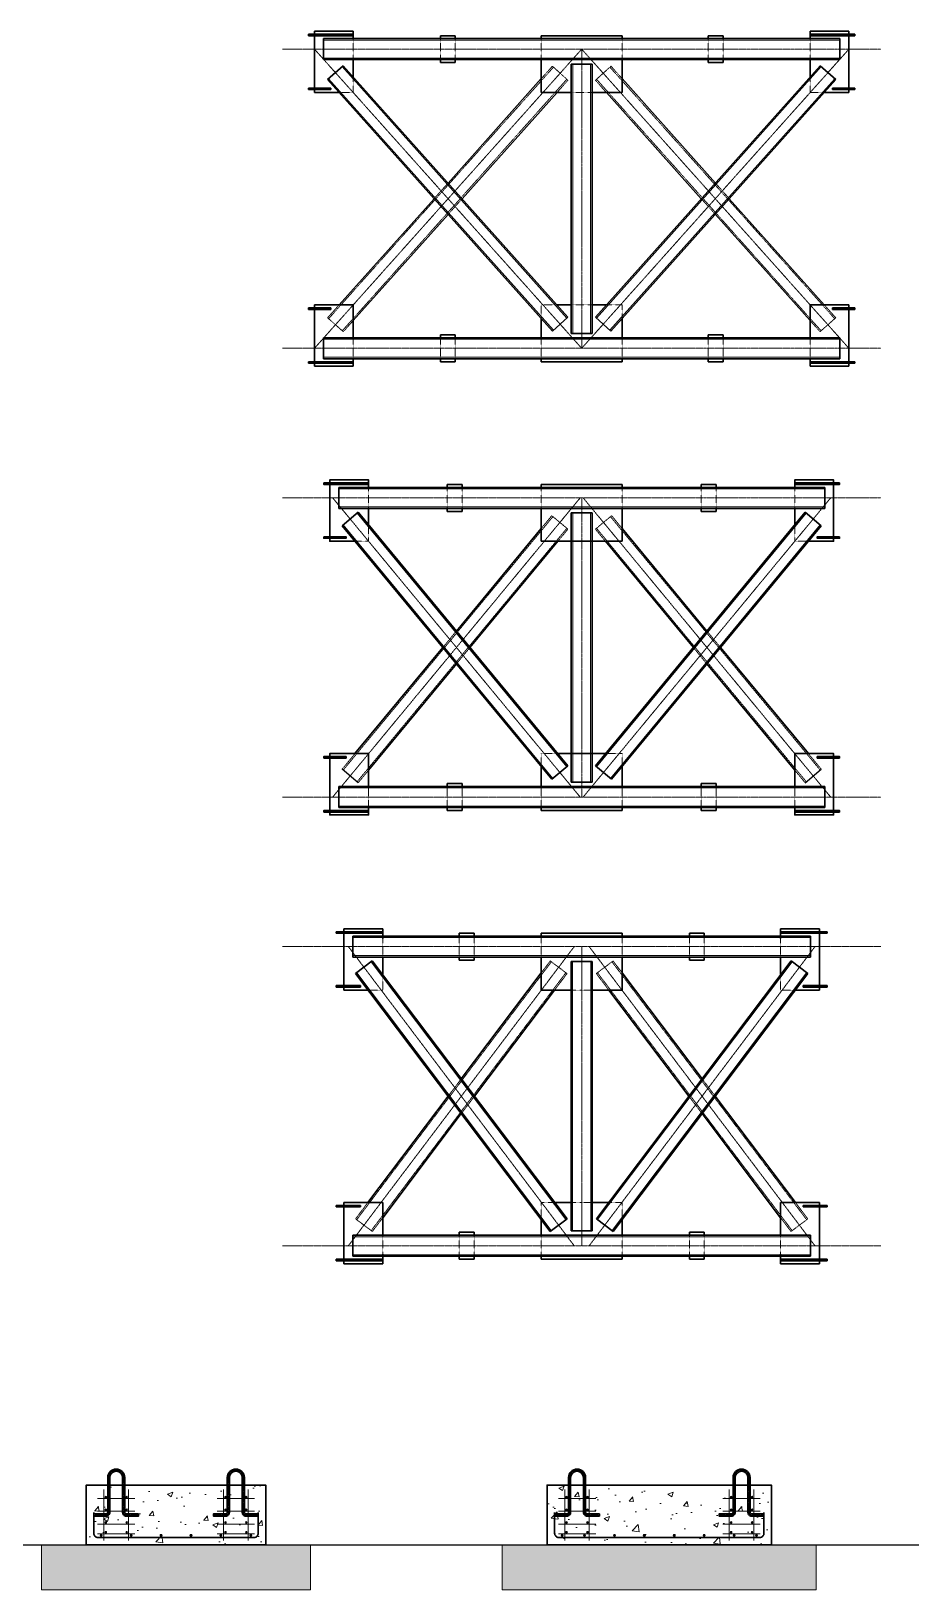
# Model space of a CAD drawing. Header units: millimetres. Extents: x 0 to 76984, y 0 to 13707.
# Drawn here: x 45173 to 51056, y 3099 to 13519 of the extents above; entities that cross this region are included whole.
import ezdxf

# ---------------------------------------------------------------- set-up
doc = ezdxf.new("R2010")
doc.units = ezdxf.units.MM
for name, pattern in [('CENTER', [2, 1.25, -0.25, 0.25, -0.25]), ('DASHED', [0.75, 0.5, -0.25]), ('DIVIDE', [1.25, 0.5, -0.25, 0, -0.25, 0, -0.25])]:
    doc.linetypes.add(name, pattern=pattern)
doc.layers.get('Defpoints').update_dxf_attribs({"color": 8})
for name, color, linetype, lineweight in [('1粗实线', 1, 'Continuous', 30), ('2细实线', 5, 'Continuous', 18), ('3中心线', 6, 'CENTER', 18), ('4虚线', 2, 'DASHED', 18), ('6标注线', 3, 'Continuous', 13), ('7边界线', 75, 'DIVIDE', 13)]:
    doc.layers.add(name, color=color, linetype=linetype, lineweight=lineweight)
doc.layers.add('M_Prof', color=2, linetype='Continuous')

# ---------------------------------------------------------------- blocks, each defined once
blk = doc.blocks.new('φ426型钢4m联结系block')
at = {"layer": '1粗实线'}
for p, q in [((-1827, 1100), (-1527, 1100)), ((-1827, 1090), (-1827, 1100)), ((-1527, 1090), (-1827, 1090)), ((-1787, 710), (-1787, 1120)), ((-1787, 1120), (-1527, 1120)), ((-1727, 930), (-1727, 1070)), ((-1727, 1070), (1727, 1070)), ((-1527, 1120), (-1527, 1070)), ((-1527, 1100), (-1527, 1090)), ((-945, 1070), (-945, 1090)), ((-945, 1090), (-845, 1090)), ((-845, 1070), (-845, 1090)), ((-270, 1070), (-270, 1090)), ((-270, 1090), (270, 1090)), ((270, 1090), (270, 1070)), ((945, 1090), (845, 1090)), ((845, 1070), (845, 1090)), ((945, 1070), (945, 1090)), ((1787, 1120), (1527, 1120)), ((1527, 1120), (1527, 1070)), ((1827, 1100), (1527, 1100)), ((1527, 1100), (1527, 1090)), ((1527, 1090), (1827, 1090)), ((1727, 930), (1727, 1070)), ((1787, 710), (1787, 1120)), ((1827, 1090), (1827, 1100)), ((-1727, 930), (1727, 930)), ((-1699, 796), (-1594, 889)), ((-1594, 889), (-92, -792)), ((-1527, 930), (-1527, 814)), ((-945, 910), (-945, 930)), ((-845, 910), (-945, 910)), ((-845, 910), (-845, 930)), ((-270, 930), (-270, 710)), ((-70, 900), (-70, -900)), ((-70, 900), (70, 900)), ((70, 900), (70, -900)), ((1594, 889), (92, -792)), ((270, 710), (270, 930)), ((845, 910), (845, 930)), ((845, 910), (945, 910)), ((945, 910), (945, 930)), ((1527, 930), (1527, 814)), ((1699, 796), (1594, 889)), ((-1827, 740), (-1677, 740)), ((-1827, 730), (-1827, 740)), ((-1677, 730), (-1827, 730)), ((-1699, 796), (-196, -886)), ((-1677, 740), (-1677, 730)), ((-270, 803), (-893, 105)), ((1699, 796), (196, -886)), ((270, 803), (894, 105)), ((1827, 740), (1677, 740)), ((1677, 740), (1677, 730)), ((1677, 730), (1827, 730)), ((1827, 730), (1827, 740)), ((-1622, 710), (-1787, 710)), ((-165, 710), (-800, 0)), ((-270, 710), (-70, 710)), ((70, 710), (270, 710)), ((165, 710), (800, 0)), ((1622, 710), (1787, 710)), ((-1622, -710), (-987, 0)), ((1622, -710), (987, 0)), ((-1527, -814), (-893, -105)), ((1527, -814), (894, -105)), ((-1527, -710), (-1787, -710)), ((-1787, -710), (-1787, -1120)), ((-1527, -930), (-1527, -710)), ((-70, -710), (-165, -710)), ((165, -710), (70, -710)), ((70, -710), (70, -710)), ((1527, -930), (1527, -710)), ((1527, -710), (1787, -710)), ((1787, -710), (1787, -1120)), ((-1677, -730), (-1827, -730)), ((-1827, -730), (-1827, -740)), ((-1827, -740), (-1677, -740)), ((-1677, -740), (-1677, -730)), ((-270, -803), (-270, -930)), ((-196, -886), (-92, -792)), ((196, -886), (92, -792)), ((270, -930), (270, -803)), ((1677, -740), (1677, -730)), ((1677, -730), (1827, -730)), ((1827, -740), (1677, -740)), ((1827, -730), (1827, -740)), ((-1727, -1070), (-1727, -930)), ((-1727, -930), (1727, -930)), ((-845, -910), (-945, -910)), ((-945, -910), (-945, -930)), ((-845, -910), (-845, -930)), ((-70, -900), (70, -900)), ((845, -910), (945, -910)), ((845, -910), (845, -930)), ((945, -910), (945, -930)), ((1727, -1070), (1727, -930)), ((-1527, -1090), (-1827, -1090)), ((-1827, -1090), (-1827, -1100)), ((-1827, -1100), (-1527, -1100)), ((-1787, -1120), (-1527, -1120)), ((-1727, -1070), (1727, -1070)), ((-1527, -1120), (-1527, -1070)), ((-1527, -1100), (-1527, -1090)), ((-945, -1070), (-945, -1090)), ((-945, -1090), (-845, -1090)), ((-845, -1070), (-845, -1090)), ((-270, -1070), (-270, -1090)), ((-270, -1090), (270, -1090)), ((270, -1090), (270, -1070)), ((845, -1070), (845, -1090)), ((945, -1090), (845, -1090)), ((945, -1070), (945, -1090)), ((1527, -1120), (1527, -1070)), ((1527, -1100), (1527, -1090)), ((1527, -1090), (1827, -1090)), ((1827, -1100), (1527, -1100)), ((1787, -1120), (1527, -1120)), ((1827, -1090), (1827, -1100))]:
    blk.add_line(p, q, dxfattribs=at)
at = {"layer": '2细实线'}
for p, q in [((-1727, 1061), (1727, 1061)), ((-1727, 940), (1727, 940)), ((-1601, 883), (-99, -799)), ((-60, 900), (-60, -900)), ((60, 900), (60, -900)), ((1601, 883), (99, -799)), ((-1692, 802), (-189, -879)), ((1692, 802), (189, -879)), ((-1727, -939), (1727, -939)), ((-1727, -1060), (1727, -1060))]:
    blk.add_line(p, q, dxfattribs=at)
at = {"layer": '3中心线'}
for p, q in [((-2000, 1000), (2000, 1000)), ((-1787, -1000), (0, 1000)), ((-1787, 1000), (0, -1000)), ((1787, -1000), (0, 1000)), ((1787, 1000), (0, -1000)), ((0, 1000), (0, -1000)), ((-2000, -1000), (2000, -1000))]:
    blk.add_line(p, q, dxfattribs=at)
at = {"layer": '4虚线'}
for p, q in [((-1527, 930), (-1527, 1070)), ((-270, 1070), (-270, 930)), ((270, 1070), (270, 930)), ((1527, 1070), (1527, 930)), ((-189, 879), (-1692, -802)), ((-270, 803), (-196, 886)), ((-196, 886), (-92, 792)), ((196, 886), (92, 792)), ((189, 879), (1692, -802)), ((270, 803), (196, 886)), ((-99, 799), (-1601, -883)), ((-1527, 814), (-1527, 710)), ((-92, 792), (-165, 710)), ((92, 792), (165, 710)), ((99, 799), (1601, -883)), ((1527, 814), (1527, 710)), ((-1527, 710), (-1622, 710)), ((-70, 710), (70, 710)), ((1527, 710), (1622, 710)), ((-987, 0), (-893, 105)), ((987, 0), (894, 105)), ((-893, -105), (-800, 0)), ((894, -105), (800, 0)), ((-1699, -796), (-1622, -710)), ((-165, -710), (-270, -710)), ((-270, -710), (-270, -803)), ((-70, -710), (70, -710)), ((270, -710), (165, -710)), ((270, -803), (270, -710)), ((1699, -796), (1622, -710)), ((-1594, -889), (-1699, -796)), ((-1527, -814), (-1594, -889)), ((1527, -814), (1594, -889)), ((1594, -889), (1699, -796)), ((-1527, -930), (-1527, -1070)), ((-270, -1070), (-270, -930)), ((270, -1070), (270, -930)), ((1527, -1070), (1527, -930))]:
    blk.add_line(p, q, dxfattribs=at)
for points in [[(-945, 930), (-945, 1070)], [(-845, 930), (-845, 1070)], [(845, 930), (845, 1070)], [(945, 930), (945, 1070)], [(-945, -930), (-945, -1070)], [(-845, -930), (-845, -1070)], [(845, -930), (845, -1070)], [(945, -930), (945, -1070)]]:
    blk.add_lwpolyline(points, dxfattribs=at)
blk = doc.blocks.new('2')
at = {"layer": '1粗实线'}
for p, q in [((49364, 160976), (49364, 160996)), ((49364, 160996), (49464, 160996)), ((49464, 160976), (49464, 160996)), ((49364, 160816), (49364, 160836)), ((49464, 160816), (49364, 160816)), ((49464, 160816), (49464, 160836))]:
    blk.add_line(p, q, dxfattribs=at)
at = {"layer": '4虚线'}
for points in [[(49364, 160836), (49364, 160976)], [(49464, 160836), (49464, 160976)]]:
    blk.add_lwpolyline(points, dxfattribs=at)
blk = doc.blocks.new('φ630型钢4m联结系block')
at = {"layer": '1粗实线'}
for p, q in [((-1625, 1070), (1625, 1070)), ((-1625, 1070), (-1625, 930)), ((-270, 1070), (-270, 1090)), ((-270, 1090), (270, 1090)), ((270, 1090), (270, 1070)), ((1625, 1070), (1625, 930)), ((-1625, 930), (1625, 930)), ((-1602, 814), (-1494, 904)), ((-1494, 904), (-92, -791)), ((-1425, 930), (-1425, 820)), ((-270, 930), (-270, 710)), ((-70, 900), (-70, -900)), ((-70, 900), (70, 900)), ((70, 900), (70, -900)), ((1494, 904), (92, -791)), ((270, 710), (270, 930)), ((1425, 930), (1425, 820)), ((1602, 814), (1494, 904)), ((-1602, 814), (-200, -881)), ((-838, 110), (-270, 796)), ((1602, 814), (200, -881)), ((837, 110), (270, 796)), ((-1516, 710), (-1576, 710)), ((-747, 0), (-159, 710)), ((-270, 710), (270, 710)), ((747, 0), (159, 710)), ((1531, 710), (1516, 710)), ((-1516, -710), (-928, 0)), ((1516, -710), (928, 0)), ((-1425, -820), (-838, -110)), ((1425, -820), (837, -110)), ((-1425, -930), (-1425, -710)), ((-107, -710), (-159, -710)), ((-107, -710), (82, -710)), ((82, -710), (159, -710)), ((1425, -930), (1425, -710)), ((1425, -710), (1685, -710)), ((-270, -930), (-270, -796)), ((-200, -881), (-92, -791)), ((200, -881), (92, -791)), ((270, -930), (270, -796)), ((-1625, -1070), (-1625, -930)), ((-1625, -930), (1625, -930)), ((-70, -900), (70, -900)), ((1625, -1070), (1625, -930)), ((-1625, -1070), (1625, -1070)), ((-270, -1070), (-270, -1090)), ((-270, -1090), (270, -1090)), ((270, -1090), (270, -1070))]:
    blk.add_line(p, q, dxfattribs=at)
for points in [[(-1725, 1100), (-1425, 1100), (-1425, 1090), (-1725, 1090)], [(1725, 1100), (1425, 1100), (1425, 1090), (1725, 1090)], [(-1725, 740), (-1575, 740), (-1575, 730), (-1725, 730)], [(1725, 740), (1575, 740), (1575, 730), (1725, 730)], [(-1725, -740), (-1575, -740), (-1575, -730), (-1725, -730)], [(1725, -740), (1575, -740), (1575, -730), (1725, -730)], [(-1725, -1100), (-1425, -1100), (-1425, -1090), (-1725, -1090)], [(1725, -1100), (1425, -1100), (1425, -1090), (1725, -1090)]]:
    blk.add_lwpolyline(points, close=True, dxfattribs=at)
for points in [[(-1576, 710), (-1685, 710), (-1685, 1120), (-1425, 1120), (-1425, 1070)], [(1531, 710), (1685, 710), (1685, 1120), (1425, 1120), (1425, 1070)], [(-1425, -710), (-1685, -710), (-1685, -1120), (-1425, -1120), (-1425, -1070)], [(1685, -710), (1685, -710), (1685, -1120), (1425, -1120), (1425, -1070)]]:
    blk.add_lwpolyline(points, dxfattribs=at)
at = {"layer": '2细实线'}
for p, q in [((-1625, 1061), (1625, 1061)), ((-1625, 940), (1625, 940)), ((-1502, 898), (-99, -797)), ((-60, 900), (-60, -900)), ((60, 900), (60, -900)), ((1502, 898), (99, -797)), ((-1595, 820), (-192, -875)), ((1595, 820), (192, -875)), ((-1625, -939), (1625, -939)), ((-1625, -1060), (1625, -1060))]:
    blk.add_line(p, q, dxfattribs=at)
at = {"layer": '3中心线'}
for p, q in [((-2000, 1000), (2000, 1000)), ((-1665, -1000), (-10, 1000)), ((-1665, 1000), (-10, -1000)), ((0, 1000), (0, -1000)), ((1665, -1000), (10, 1000)), ((1665, 1000), (10, -1000)), ((-2000, -1000), (2000, -1000))]:
    blk.add_line(p, q, dxfattribs=at)
at = {"layer": '4虚线'}
for p, q in [((-1425, 1070), (-1425, 930)), ((-270, 1070), (-270, 930)), ((270, 1070), (270, 930)), ((1425, 1070), (1425, 930)), ((-1595, -820), (-192, 875)), ((-270, 796), (-200, 881)), ((-92, 791), (-200, 881)), ((92, 791), (200, 881)), ((1595, -820), (192, 875)), ((270, 796), (200, 881)), ((-1502, -898), (-99, 797)), ((-1425, 820), (-1425, 710)), ((-159, 710), (-92, 791)), ((159, 710), (92, 791)), ((1502, -898), (99, 797)), ((1425, 820), (1425, 710)), ((-1425, 710), (-1516, 710)), ((1425, 710), (1516, 710)), ((-928, 0), (-838, 110)), ((928, 0), (837, 110)), ((-838, -110), (-747, 0)), ((837, -110), (747, 0)), ((-1602, -814), (-1516, -710)), ((-159, -710), (-270, -710)), ((-270, -710), (-270, -796)), ((159, -710), (270, -710)), ((270, -710), (270, -796)), ((1602, -814), (1516, -710)), ((-1494, -904), (-1425, -820)), ((1494, -904), (1425, -820)), ((-1425, -1070), (-1425, -930)), ((-270, -1070), (-270, -930)), ((270, -1070), (270, -930)), ((1425, -1070), (1425, -930))]:
    blk.add_line(p, q, dxfattribs=at)
at = {"layer": 'M_Prof'}
for p, q in [((-1494, -904), (-1602, -814)), ((1494, -904), (1602, -814))]:
    blk.add_line(p, q, dxfattribs=at)
at = {"layer": '6标注线', "xscale": -1}
for p in [(48564, -159906), (50263, -159906), (48565, -161906), (50264, -161906)]:
    blk.add_blockref('2', p, dxfattribs=at)
blk = doc.blocks.new('φ820型钢4m联结系block')
at = {"layer": '1粗实线'}
for p, q in [((-1642, 1100), (-1330, 1100)), ((-1642, 1090), (-1642, 1100)), ((-1330, 1090), (-1642, 1090)), ((-1590, 710), (-1590, 1120)), ((-1590, 1120), (-1330, 1120)), ((-1530, 930), (-1530, 1070)), ((-1530, 1070), (0, 1070)), ((-1330, 1120), (-1330, 1055)), ((-1330, 1100), (-1330, 1090)), ((-820, 1070), (-820, 1090)), ((-820, 1090), (-720, 1090)), ((-720, 1090), (-720, 1070)), ((-270, 1070), (-270, 1090)), ((-270, 1090), (0, 1090)), ((270, 1090), (0, 1090)), ((1530, 1070), (0, 1070)), ((270, 1070), (270, 1090)), ((820, 1090), (720, 1090)), ((720, 1090), (720, 1070)), ((820, 1070), (820, 1090)), ((1590, 1120), (1330, 1120)), ((1330, 1120), (1330, 1055)), ((1642, 1100), (1330, 1100)), ((1330, 1100), (1330, 1090)), ((1330, 1090), (1642, 1090)), ((1530, 930), (1530, 1070)), ((1590, 710), (1590, 1120)), ((1642, 1090), (1642, 1100)), ((-1530, 930), (0, 930)), ((-1512, 820), (-1400, 904)), ((-1400, 904), (-98, -820)), ((-1330, 930), (-1330, 812)), ((-820, 910), (-820, 930)), ((-720, 910), (-820, 910)), ((-720, 930), (-720, 910)), ((-270, 710), (-270, 930)), ((-70, 900), (-70, -900)), ((-70, 900), (0, 900)), ((1530, 930), (0, 930)), ((70, 900), (0, 900)), ((70, 900), (70, -900)), ((1400, 904), (98, -820)), ((270, 710), (270, 930)), ((720, 930), (720, 910)), ((720, 910), (820, 910)), ((820, 910), (820, 930)), ((1330, 930), (1330, 812)), ((1512, 820), (1400, 904)), ((-1642, 740), (-1480, 740)), ((-1642, 730), (-1642, 740)), ((-1480, 730), (-1642, 730)), ((-1512, 820), (-210, -904)), ((-1480, 740), (-1480, 730)), ((-270, 825), (-805, 116)), ((1512, 820), (210, -904)), ((270, 825), (805, 116)), ((1642, 740), (1480, 740)), ((1480, 740), (1480, 730)), ((1480, 730), (1642, 730)), ((1642, 730), (1642, 740)), ((-1429, 710), (-1590, 710)), ((-181, 710), (-717, 0)), ((-70, 710), (-270, 710)), ((70, 710), (270, 710)), ((181, 710), (717, 0)), ((1429, 710), (1590, 710)), ((-893, 0), (-1429, -710)), ((893, 0), (1429, -710)), ((-805, -116), (-1330, -812)), ((805, -116), (1330, -812)), ((-1330, -710), (-1590, -710)), ((-1590, -710), (-1590, -1120)), ((-1330, -930), (-1330, -710)), ((-70, -710), (-181, -710)), ((70, -710), (181, -710)), ((1330, -710), (1590, -710)), ((1330, -930), (1330, -710)), ((1590, -710), (1590, -1120)), ((-1480, -730), (-1642, -730)), ((-1642, -730), (-1642, -740)), ((-1642, -740), (-1480, -740)), ((-1480, -740), (-1480, -730)), ((-270, -825), (-270, -930)), ((-98, -820), (-210, -904)), ((98, -820), (210, -904)), ((270, -825), (270, -930)), ((1480, -740), (1480, -730)), ((1480, -730), (1642, -730)), ((1642, -740), (1480, -740)), ((1642, -730), (1642, -740)), ((-1530, -1070), (-1530, -930)), ((-1530, -930), (0, -930)), ((-720, -910), (-820, -910)), ((-820, -910), (-820, -930)), ((-720, -930), (-720, -910)), ((-70, -900), (0, -900)), ((70, -900), (0, -900)), ((1530, -930), (0, -930)), ((720, -930), (720, -910)), ((720, -910), (820, -910)), ((820, -910), (820, -930)), ((1530, -1070), (1530, -930)), ((-1330, -1090), (-1642, -1090)), ((-1642, -1090), (-1642, -1100)), ((-1642, -1100), (-1330, -1100)), ((-1590, -1120), (-1330, -1120)), ((-1530, -1070), (0, -1070)), ((-1330, -1120), (-1330, -1055)), ((-1330, -1100), (-1330, -1090)), ((-820, -1070), (-820, -1090)), ((-820, -1090), (-720, -1090)), ((-720, -1090), (-720, -1070)), ((-270, -1070), (-270, -1090)), ((-270, -1090), (0, -1090)), ((1530, -1070), (0, -1070)), ((270, -1090), (0, -1090)), ((270, -1070), (270, -1090)), ((720, -1090), (720, -1070)), ((820, -1090), (720, -1090)), ((820, -1070), (820, -1090)), ((1330, -1120), (1330, -1055)), ((1330, -1100), (1330, -1090)), ((1330, -1090), (1642, -1090)), ((1642, -1100), (1330, -1100)), ((1590, -1120), (1330, -1120)), ((1642, -1090), (1642, -1100))]:
    blk.add_line(p, q, dxfattribs=at)
at = {"layer": '2细实线'}
for p, q in [((-1530, 1061), (0, 1061)), ((1530, 1061), (0, 1061)), ((-1530, 940), (0, 940)), ((1530, 940), (0, 940)), ((-1407, 898), (-106, -825)), ((-61, 900), (-61, -900)), ((61, 900), (61, -900)), ((1407, 898), (106, -825)), ((-1504, 825), (-203, -898)), ((1504, 825), (203, -898)), ((-1530, -939), (0, -939)), ((1530, -939), (0, -939)), ((-1530, -1060), (0, -1060)), ((1530, -1060), (0, -1060))]:
    blk.add_line(p, q, dxfattribs=at)
at = {"layer": '3中心线'}
for p, q in [((-2000, 1000), (0, 1000)), ((-1560, 1000), (-50, -1000)), ((-50, 1000), (-1560, -1000)), ((2000, 1000), (0, 1000)), ((0, 1000), (0, -1000)), ((1560, 1000), (50, -1000)), ((50, 1000), (1560, -1000)), ((-2000, -1000), (0, -1000)), ((2000, -1000), (0, -1000))]:
    blk.add_line(p, q, dxfattribs=at)
at = {"layer": '4虚线'}
for p, q in [((-1330, 930), (-1330, 1070)), ((-820, 930), (-820, 1070)), ((-720, 1070), (-720, 930)), ((-270, 1070), (-270, 930)), ((270, 1070), (270, 930)), ((720, 1070), (720, 930)), ((820, 930), (820, 1070)), ((1330, 930), (1330, 1070)), ((-203, 898), (-1504, -825)), ((-210, 904), (-270, 825)), ((-98, 820), (-210, 904)), ((98, 820), (210, 904)), ((203, 898), (1504, -825)), ((210, 904), (270, 825)), ((-106, 825), (-1407, -898)), ((-1330, 812), (-1330, 710)), ((-98, 820), (-181, 710)), ((98, 820), (181, 710)), ((106, 825), (1407, -898)), ((1330, 812), (1330, 710)), ((-1330, 710), (-1429, 710)), ((0, 710), (-70, 710)), ((0, 710), (0, 710)), ((0, 710), (0, 710)), ((0, 710), (70, 710)), ((1330, 710), (1429, 710)), ((-893, 0), (-805, 116)), ((893, 0), (805, 116)), ((-805, -116), (-717, 0)), ((805, -116), (717, 0)), ((-1429, -710), (-1512, -820)), ((-181, -710), (-270, -710)), ((-270, -710), (-270, -825)), ((0, -710), (-70, -710)), ((0, -710), (0, -710)), ((0, -710), (0, -710)), ((0, -710), (70, -710)), ((181, -710), (270, -710)), ((270, -710), (270, -825)), ((1429, -710), (1512, -820)), ((-1512, -820), (-1400, -904)), ((-1330, -812), (-1400, -904)), ((1330, -812), (1400, -904)), ((1512, -820), (1400, -904)), ((-1330, -930), (-1330, -1070)), ((-820, -930), (-820, -1070)), ((-720, -1070), (-720, -930)), ((-270, -1070), (-270, -930)), ((270, -1070), (270, -930)), ((720, -1070), (720, -930)), ((820, -930), (820, -1070)), ((1330, -930), (1330, -1070))]:
    blk.add_line(p, q, dxfattribs=at)
blk = doc.blocks.new('*U385')
at = {"layer": '2细实线'}
h = blk.add_hatch(color=256, dxfattribs=at)
h.dxf.hatch_style = 1
h.paths.add_polyline_path([(7, 0, 1), (-7, 0, 1)])
blk.add_circle((0, 0), 7, dxfattribs=at)
blk = doc.blocks.new('*U386')
at = {"layer": '7边界线', "color": 0, "linetype": 'ByBlock', "lineweight": -2}
for p in [(0, 0), (200, 0), (400, 0), (600, 0), (800, 0), (1000, 0)]:
    blk.add_blockref('*U385', p, dxfattribs=at)
blk = doc.blocks.new('N3')
at = {"layer": '1粗实线'}
h = blk.add_hatch(color=3, dxfattribs=at)
h.dxf.hatch_style = 1
h.paths.add_polyline_path([(-2775, -86382, 1), (-2763, -86382, 1)])
h = blk.add_hatch(color=3, dxfattribs=at)
h.dxf.hatch_style = 1
h.paths.add_polyline_path([(-2635, -86382, 1), (-2623, -86382, 1)])
h = blk.add_hatch(color=3, dxfattribs=at)
h.dxf.hatch_style = 1
h.paths.add_polyline_path([(-2775, -86467, 1), (-2763, -86467, 1)])
h = blk.add_hatch(color=3, dxfattribs=at)
h.dxf.hatch_style = 1
h.paths.add_polyline_path([(-2635, -86467, 1), (-2623, -86467, 1)])
h = blk.add_hatch(color=3, dxfattribs=at)
h.dxf.hatch_style = 1
h.paths.add_polyline_path([(-2775, -86552, 1), (-2763, -86552, 1)])
h = blk.add_hatch(color=3, dxfattribs=at)
h.dxf.hatch_style = 1
h.paths.add_polyline_path([(-2635, -86552, 1), (-2623, -86552, 1)])
h = blk.add_hatch(color=3, dxfattribs=at)
h.dxf.hatch_style = 1
h.paths.add_polyline_path([(-2775, -86617, 1), (-2763, -86617, 1)])
h = blk.add_hatch(color=3, dxfattribs=at)
h.dxf.hatch_style = 1
h.paths.add_polyline_path([(-2635, -86617, 1), (-2623, -86617, 1)])
at = {"layer": '6标注线'}
for p, q in [((-2781, -86332), (-2781, -86672)), ((-2617, -86332), (-2617, -86672)), ((-2824, -86392), (-2574, -86392)), ((-2824, -86477), (-2574, -86477)), ((-2824, -86562), (-2574, -86562)), ((-2824, -86627), (-2574, -86627))]:
    blk.add_line(p, q, dxfattribs=at)
for centre in [(-2769, -86382), (-2629, -86382), (-2769, -86467), (-2629, -86467), (-2769, -86552), (-2629, -86552), (-2769, -86617), (-2629, -86617)]:
    blk.add_circle(centre, 6, dxfattribs=at)
blk = doc.blocks.new('1.2×1.2×0.4m扩大基础block')
at = {"layer": '6标注线'}
h = blk.add_hatch(dxfattribs=at)
h.set_pattern_fill('AR-CONC', color=256, scale=2)
h.set_pattern_definition([(50, (-4015.92, -1429.9), (364.37, -31.878), [38.1, -419.1]), (355, (-4015.9, -1429.9), (-70.487, 382.114), [30.48, -335.28]), (100.4514, (-3985.55, -1432.56), (293.882, 350.236), [32.38, -356.18]), (46.184, (-4015.9, -1328.3), (542.16, -84.085), [57.15, -628.65]), (96.636, (-3970.74, -1335.3), (474.81, 494.85), [48.57, -534.27]), (351.184, (-4015.9, -1328.3), (474.81, 494.85), [45.72, -502.92]), (21, (-3965.12, -1353.7), (303.229, -204.53), [38.1, -419.1]), (326, (-3965.1, -1353.7), (123.604, 368.376), [30.48, -335.28]), (71.4514, (-3939.85, -1370.75), (426.833, 163.846), [32.38, -356.18]), (37.5, (-4015.92, -1429.9), (6.1772, 169.11), [0, -331.216, 0, -340.36, 0, -336.55]), (7.5, (-4015.92, -1429.9), (133.639, 200.361), [0, -194.056, 0, -323.596, 0, -128.27]), (327.5, (-4129.2, -1429.9), (271.1812, -11.4575), [0, -127, 0, -396.24, 0, -525.78]), (317.5, (-4180, -1429.9), (296.258, 50.853), [0, -165.1, 0, -263.144, 0, -373.38])])
h.paths.add_polyline_path([(-600, 0), (-600, -400), (600, -400), (600, 0)])
h = blk.add_hatch(dxfattribs=at)
h.set_pattern_fill('GRAVEL', color=3, scale=5)
h.set_pattern_definition([(228.012788, (-2959.557, 86366.332), (-1016.0000001, -1142.9999999), [17.08607, -1691.52418]), (184.969741, (-2970.987, 86353.6317), (1523.9999994, 127.00000723), [29.32024, -2902.70244]), (132.510447, (-3000.197, 86351.092), (1270.00000054, -1396.9999995), [20.67408, -2046.73614]), (267.273689, (-3049.727, 86319.3417), (127.00000027, 2540), [26.70023, -2643.32187]), (292.833654, (-3050.997, 86292.6717), (-635.00000005, 1523.99999998), [26.18168, -2591.99039]), (357.273689, (-3040.837, 86268.5417), (-2540, 127.00000027), [26.70023, -2643.32187]), (37.6942405, (-3014.167, 86267.2717), (-1650.99999993, -1270.0000001), [35.30968, -3495.65577]), (72.2553284, (-2986.227, 86288.8617), (889.00000024, 2793.99999992), [33.33598, -3300.26283]), (121.429566, (-2976.067, 86320.6117), (-1016.00000014, 1650.9999999), [26.79065, -2652.27728]), (175.236358, (-2990.037, 86343.472), (1397, -127.0000002), [30.58566, -1498.69685]), (222.397438, (-3020.517, 86346.0117), (-1523.99999995, -1397.00000005), [39.5539, -3915.83863]), (138.814075, (-2923.997, 86318.072), (-889, 762), [13.50023, -1336.5283]), (171.469234, (-2934.157, 86326.9617), (1651.00000004, -253.9999997), [25.6841, -2542.73195]), (225, (-2959.56, 86330.77), (-2e-14, -127), [17.96047, -161.64466]), (203.19859, (-2968.447, 86346.012), (635, 254), [9.67207, -957.53112]), (291.80141, (-2977.337, 86342.202), (-127, 381), [13.67828, -670.23765]), (30.963757, (-2972.257, 86329.502), (381, 254), [22.21598, -718.3149]), (161.56505, (-2953.207, 86340.93), (254, -127), [16.06436, -385.5449]), (16.38954, (-3050.997, 86342.202), (1270, 381), [22.5044, -2227.94133]), (70.346176, (-3029.407, 86348.552), (-508.00000005, -1397), [18.87995, -1869.11078]), (293.19859, (-2953.207, 86366.332), (-254, 635), [19.344, -947.85918]), (343.61046, (-2945.587, 86348.552), (-1270, 380.9999999), [22.5044, -2227.94133]), (339.443955, (-3050.997, 86263.462), (-635, 254), [21.70176, -1063.38672]), (294.775141, (-3030.677, 86255.842), (-635.0000008, 1396.9999997), [18.1836, -1800.17967]), (66.80141, (-2951.937, 86239.332), (254, 635), [19.344, -947.85918]), (17.354025, (-2944.317, 86257.112), (-1651, -508.0000001), [21.28914, -2107.6188]), (69.443955, (-3014.167, 86239.332), (-254, -635), [10.85088, -1074.2376]), (101.309932, (-2959.557, 86239.332), (-127, 508), [6.47573, -641.09975]), (165.963757, (-2960.827, 86245.682), (381, -127), [26.18169, -497.45273]), (186.009006, (-2986.227, 86252.0317), (1270, 127.00000007), [24.26335, -2402.06824]), (303.690068, (-2972.257, 86318.07), (-127, 254), [18.3162, -439.58882]), (353.1572266, (-2962.097, 86302.8317), (2159, -253.9999999), [31.97784, -3165.80045]), (60.945396, (-2930.347, 86299.022), (-508, -889), [13.07541, -1294.46962]), (90, (-2924, 86310.45), (-127, 127), [7.62, -119.38]), (120.256437, (-2988.767, 86255.842), (507.9999999, -889), [17.64335, -1746.69704]), (48.012787, (-2997.657, 86271.082), (1016.0000001, 1142.9999999), [34.17214, -1674.43811]), (0, (-2974.8, 86296.48), (127, 127), [33.02, -93.98]), (325.304846, (-2941.777, 86296.482), (1270.0000005, -888.9999993), [20.08048, -1987.96584]), (254.054604, (-2925.267, 86285.052), (-127, -508), [18.49145, -906.0825]), (207.6459754, (-2930.347, 86267.2717), (-2413.0000001, -1269.99999983), [30.10725, -2980.62322]), (175.426079, (-2957.017, 86253.3017), (-1651, 127), [31.85147, -3153.29232])])
h.paths.add_polyline_path([(-900, -400), (-900, -700), (900, -700), (900, -400)])
at = {"layer": '1粗实线'}
for points in [[(-250, -193), (-250, -207), (-332, -207, -0.414214), (-357, -182), (-357, 50, 1), (-443, 50), (-443, -182, -0.414214), (-468, -207), (-550, -207), (-550, -193), (-468, -193, 0.414214), (-457, -182), (-457, 50, -1), (-343, 50), (-343, -182, 0.414214), (-332, -193)], [(550, -193), (550, -207), (468, -207, -0.414214), (443, -182), (443, 50, 1), (357, 50), (357, -182, -0.414214), (332, -207), (250, -207), (250, -193), (332, -193, 0.414214), (343, -182), (343, 50, -1), (457, 50), (457, -182, 0.414214), (468, -193)]]:
    blk.add_lwpolyline(points, format="xyb", close=True, dxfattribs=at)
blk.add_lwpolyline([(-600, -400), (-600, 0), (600, 0), (600, -400)], close=True, dxfattribs=at)
blk.add_lwpolyline([(-550, -182), (-550, -322, 0.414214), (-522, -350), (522, -350, 0.414214), (550, -322), (550, -182)], format="xyb", dxfattribs=at)
at = {"layer": '3中心线'}
for points in [[(-250, -200), (-332, -200, -0.414214), (-350, -182), (-350, 50, 1), (-450, 50), (-450, -182, -0.414214), (-468, -200), (-550, -200)], [(250, -200), (332, -200, 0.414214), (350, -182), (350, 50, -1), (450, 50), (450, -182, 0.414214), (468, -200), (550, -200)]]:
    blk.add_lwpolyline(points, format="xyb", dxfattribs=at)
at = {"layer": '6标注线'}
blk.add_lwpolyline([(-900, -400), (900, -400), (900, -700), (-900, -700)], close=True, dxfattribs=at)
blk.add_blockref('N3', (2299, 86302), dxfattribs=at)
at = {"layer": '6标注线', "xscale": -1}
blk.add_blockref('N3', (-2299, 86302), dxfattribs=at)
at = {"layer": '7边界线'}
blk.add_blockref('*U386', (-500, -336), dxfattribs=at)
blk = doc.blocks.new('*U388')
at = {"layer": '2细实线'}
h = blk.add_hatch(color=256, dxfattribs=at)
h.dxf.hatch_style = 1
h.paths.add_polyline_path([(7, 0, 1), (-7, 0, 1)])
blk.add_circle((0, 0), 7, dxfattribs=at)
blk = doc.blocks.new('*U389')
at = {"layer": '7边界线', "color": 0, "linetype": 'ByBlock', "lineweight": -2}
for p in [(0, 0), (200, 0), (400, 0), (600, 0)]:
    blk.add_blockref('*U388', p, dxfattribs=at)
blk = doc.blocks.new('*U390')
at = {"layer": '2细实线'}
h = blk.add_hatch(color=256, dxfattribs=at)
h.dxf.hatch_style = 1
h.paths.add_polyline_path([(7, 0, 1), (-7, 0, 1)])
blk.add_circle((0, 0), 7, dxfattribs=at)
blk = doc.blocks.new('*U391')
at = {"layer": '7边界线', "color": 0, "linetype": 'ByBlock', "lineweight": -2}
for p in [(0, 0), (150, 0)]:
    blk.add_blockref('*U390', p, dxfattribs=at)
blk = doc.blocks.new('*U392')
at = {"layer": '2细实线'}
h = blk.add_hatch(color=256, dxfattribs=at)
h.dxf.hatch_style = 1
h.paths.add_polyline_path([(7, 0, 1), (-7, 0, 1)])
blk.add_circle((0, 0), 7, dxfattribs=at)
blk = doc.blocks.new('*U393')
at = {"layer": '7边界线', "color": 0, "linetype": 'ByBlock', "lineweight": -2}
for p in [(0, 0), (150, 0)]:
    blk.add_blockref('*U392', p, dxfattribs=at)
blk = doc.blocks.new('1.5×1.5×0.4m扩大基础block')
at = {"layer": '6标注线'}
h = blk.add_hatch(dxfattribs=at)
h.set_pattern_fill('AR-CONC', color=256, scale=2)
h.set_pattern_definition([(50, (-4015.92, -1429.9), (364.37, -31.878), [38.1, -419.1]), (355, (-4015.9, -1429.9), (-70.487, 382.114), [30.48, -335.28]), (100.4514, (-3985.55, -1432.56), (293.882, 350.236), [32.38, -356.18]), (46.184, (-4015.9, -1328.3), (542.16, -84.085), [57.15, -628.65]), (96.636, (-3970.74, -1335.3), (474.81, 494.85), [48.57, -534.27]), (351.184, (-4015.9, -1328.3), (474.81, 494.85), [45.72, -502.92]), (21, (-3965.12, -1353.7), (303.229, -204.53), [38.1, -419.1]), (326, (-3965.1, -1353.7), (123.604, 368.376), [30.48, -335.28]), (71.4514, (-3939.85, -1370.75), (426.833, 163.846), [32.38, -356.18]), (37.5, (-4015.92, -1429.9), (6.1772, 169.11), [0, -331.216, 0, -340.36, 0, -336.55]), (7.5, (-4015.92, -1429.9), (133.639, 200.361), [0, -194.056, 0, -323.596, 0, -128.27]), (327.5, (-4129.2, -1429.9), (271.1812, -11.4575), [0, -127, 0, -396.24, 0, -525.78]), (317.5, (-4180, -1429.9), (296.258, 50.853), [0, -165.1, 0, -263.144, 0, -373.38])])
h.paths.add_polyline_path([(-750, 0), (-750, -400), (750, -400), (750, 0)])
h = blk.add_hatch(dxfattribs=at)
h.set_pattern_fill('GRAVEL', color=3, scale=5)
h.set_pattern_definition([(228.012788, (-8134.1, 86326.311), (-1016.0000001, -1142.9999999), [17.08607, -1691.52418]), (184.969741, (-8145.53, 86313.6114), (1523.9999994, 127.00000723), [29.32024, -2902.70244]), (132.510447, (-8174.74, 86311.071), (1270.00000054, -1396.9999995), [20.67408, -2046.73614]), (267.273689, (-8224.27, 86279.3214), (127.00000027, 2540), [26.70023, -2643.32187]), (292.833654, (-8225.54, 86252.6514), (-635.00000005, 1523.99999998), [26.18168, -2591.99039]), (357.273689, (-8215.38, 86228.5214), (-2540, 127.00000027), [26.70023, -2643.32187]), (37.6942405, (-8188.71, 86227.2514), (-1650.99999993, -1270.0000001), [35.30968, -3495.65577]), (72.2553284, (-8160.77, 86248.8414), (889.00000024, 2793.99999992), [33.33598, -3300.26283]), (121.429566, (-8150.61, 86280.5914), (-1016.00000014, 1650.9999999), [26.79065, -2652.27728]), (175.236358, (-8164.58, 86303.451), (1397, -127.0000002), [30.58566, -1498.69685]), (222.397438, (-8195.06, 86305.9914), (-1523.99999995, -1397.00000005), [39.5539, -3915.83863]), (138.814075, (-8098.54, 86278.051), (-889, 762), [13.50023, -1336.5283]), (171.469234, (-8108.7, 86286.9414), (1651.00000004, -253.9999997), [25.6841, -2542.73195]), (225, (-8134.1, 86290.75), (-2e-14, -127), [17.96047, -161.64466]), (203.19859, (-8142.99, 86305.991), (635, 254), [9.67207, -957.53112]), (291.80141, (-8151.88, 86302.181), (-127, 381), [13.67828, -670.23765]), (30.963757, (-8146.8, 86289.481), (381, 254), [22.21598, -718.3149]), (161.56505, (-8127.75, 86300.91), (254, -127), [16.06436, -385.5449]), (16.38954, (-8225.54, 86302.1814), (1270, 381), [22.5044, -2227.94133]), (70.346176, (-8203.95, 86308.531), (-508.00000005, -1397), [18.87995, -1869.11078]), (293.19859, (-8127.75, 86326.311), (-254, 635), [19.344, -947.85918]), (343.61046, (-8120.13, 86308.5314), (-1270, 380.9999999), [22.5044, -2227.94133]), (339.443955, (-8225.54, 86223.441), (-635, 254), [21.70176, -1063.38672]), (294.775141, (-8205.22, 86215.821), (-635.0000008, 1396.9999997), [18.1836, -1800.17967]), (66.80141, (-8126.48, 86199.311), (254, 635), [19.344, -947.85918]), (17.354025, (-8118.86, 86217.091), (-1650.99999997, -508.0000001), [21.28914, -2107.6188]), (69.443955, (-8188.71, 86199.311), (-254, -635), [10.85088, -1074.2376]), (101.309932, (-8134.1, 86199.311), (-127, 508), [6.47573, -641.09975]), (165.963757, (-8135.37, 86205.66), (381, -127), [26.18169, -497.45273]), (186.009006, (-8160.77, 86212.0114), (1270, 127.00000007), [24.26335, -2402.06824]), (303.690068, (-8146.8, 86278.05), (-127, 254), [18.3162, -439.58882]), (353.1572266, (-8136.64, 86262.8114), (2159, -253.9999999), [31.97784, -3165.80045]), (60.945396, (-8104.89, 86259.001), (-508, -889), [13.07541, -1294.46962]), (90, (-8098.54, 86270.43), (-127, 127), [7.62, -119.38]), (120.256437, (-8163.31, 86215.821), (507.9999999, -889), [17.64335, -1746.69704]), (48.012787, (-8172.2, 86231.061), (1016.0000001, 1142.9999999), [34.17214, -1674.43811]), (0, (-8149.34, 86256.46), (127, 127), [33.02, -93.98]), (325.304846, (-8116.32, 86256.461), (1270.0000005, -888.9999993), [20.08048, -1987.96584]), (254.054604, (-8099.81, 86245.031), (-127, -508), [18.49145, -906.0825]), (207.6459754, (-8104.89, 86227.2514), (-2413.0000001, -1269.99999983), [30.10725, -2980.62322]), (175.426079, (-8131.56, 86213.2814), (-1651, 127), [31.85147, -3153.29232])])
h.paths.add_polyline_path([(1050, -400), (-1050, -400), (-1050, -700), (1050, -700)])
at = {"layer": '1粗实线'}
for points in [[(-400, -193), (-400, -207), (-482, -207, -0.414214), (-507, -182), (-507, 50, 1), (-593, 50), (-593, -182, -0.414214), (-618, -207), (-700, -207), (-700, -193), (-618, -193, 0.414214), (-607, -182), (-607, 50, -1), (-493, 50), (-493, -182, 0.414214), (-482, -193)], [(700, -193), (700, -207), (618, -207, -0.414214), (593, -182), (593, 50, 1), (507, 50), (507, -182, -0.414214), (482, -207), (400, -207), (400, -193), (482, -193, 0.414214), (493, -182), (493, 50, -1), (607, 50), (607, -182, 0.414214), (618, -193)]]:
    blk.add_lwpolyline(points, format="xyb", close=True, dxfattribs=at)
blk.add_lwpolyline([(-750, -400), (-750, 0), (750, 0), (750, -400)], close=True, dxfattribs=at)
blk.add_lwpolyline([(-700, -182), (-700, -322, 0.414214), (-672, -350), (672, -350, 0.414214), (700, -322), (700, -182)], format="xyb", dxfattribs=at)
at = {"layer": '3中心线'}
for points in [[(-400, -200), (-482, -200, -0.414214), (-500, -182), (-500, 50, 1), (-600, 50), (-600, -182, -0.414214), (-618, -200), (-700, -200)], [(400, -200), (482, -200, 0.414214), (500, -182), (500, 50, -1), (600, 50), (600, -182, 0.414214), (618, -200), (700, -200)]]:
    blk.add_lwpolyline(points, format="xyb", dxfattribs=at)
at = {"layer": '6标注线'}
blk.add_lwpolyline([(-1050, -400), (1050, -400), (1050, -700), (-1050, -700)], close=True, dxfattribs=at)
blk.add_blockref('N3', (2149, 86302), dxfattribs=at)
at = {"layer": '6标注线', "xscale": -1}
blk.add_blockref('N3', (-2149, 86302), dxfattribs=at)
at = {"layer": '7边界线'}
for name, p in [('*U391', (-650, -336)), ('*U389', (-300, -336)), ('*U393', (500, -336))]:
    blk.add_blockref(name, p, dxfattribs=at)

msp = doc.modelspace()

# ---------------------------------------------------------------- linework, layer by layer
at = {"layer": 'Defpoints'}
msp.add_line((43604.8, 3399.4), (59400.8, 3399.4), dxfattribs=at)

# ---------------------------------------------------------------- block references
at = {"layer": '3中心线'}
for name, p in [('φ426型钢4m联结系block', (48854.8, 12399.4)), ('φ630型钢4m联结系block', (48854.8, 9399.4)), ('φ820型钢4m联结系block', (48854.8, 6399.4)), ('1.2×1.2×0.4m扩大基础block', (46142.1, 3799.4)), ('1.5×1.5×0.4m扩大基础block', (49373.9, 3799.4))]:
    msp.add_blockref(name, p, dxfattribs=at)

doc.saveas('drawing.dxf')
